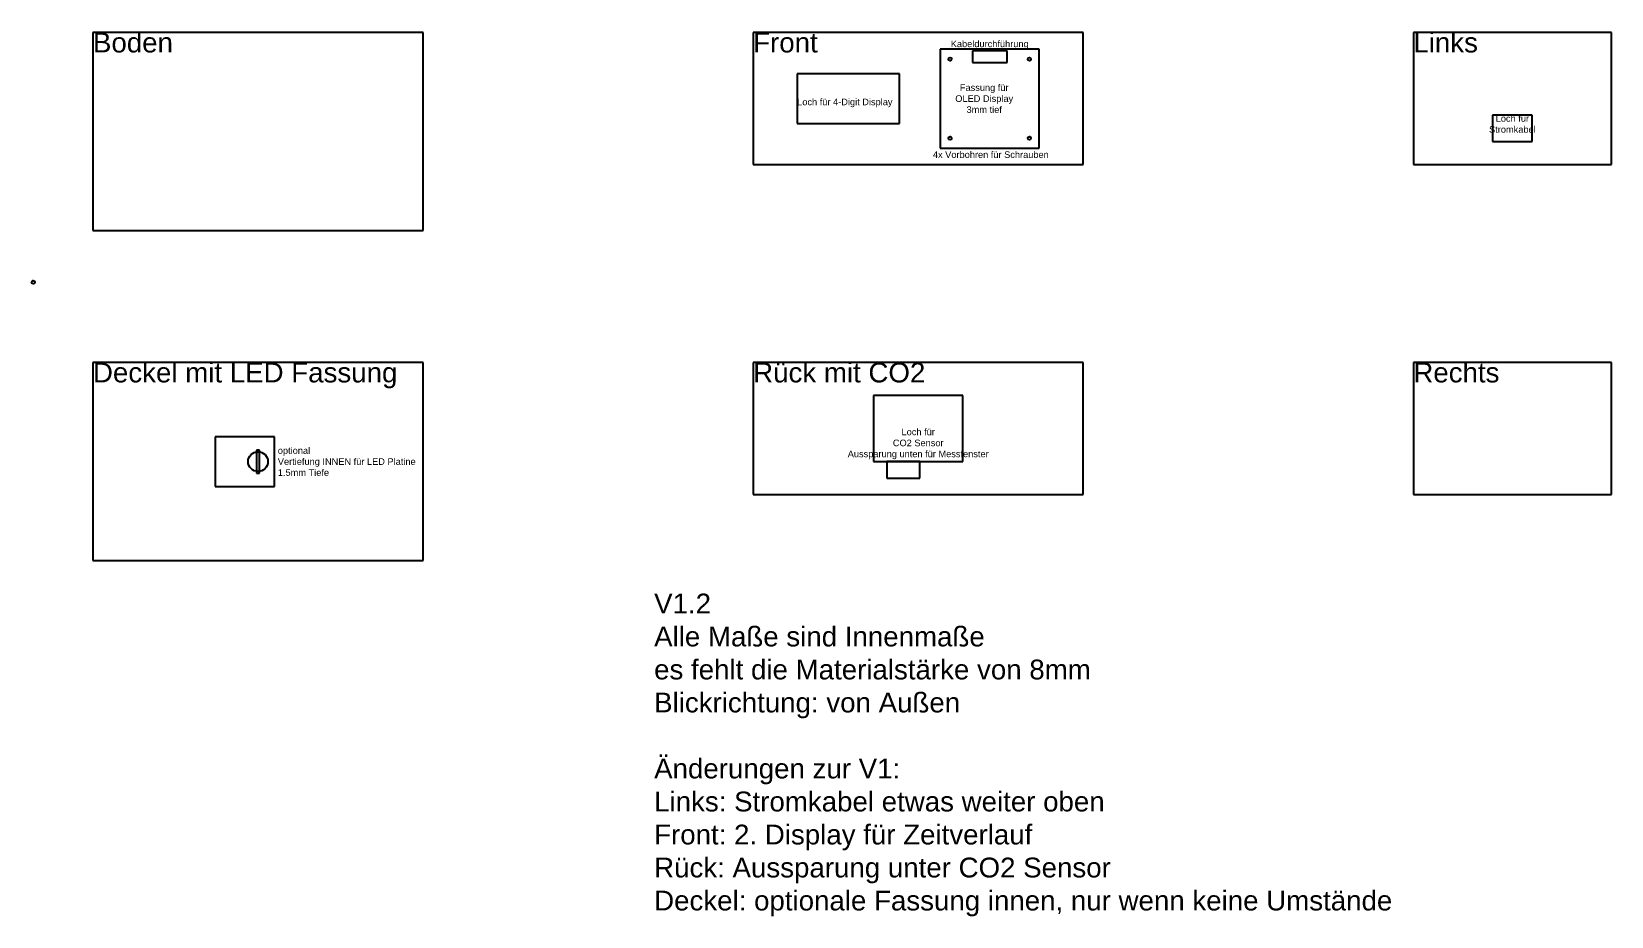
# Model space of a CAD drawing. Header units: millimetres. Extents: x -19 to 460, y -168 to 100.
import ezdxf

# ---------------------------------------------------------------- set-up
doc = ezdxf.new("R2010")
doc.units = ezdxf.units.MM
for name, color, linetype, lineweight, true_color in [('Boden', 7, 'Continuous', 25, 0x000000), ('Deckel', 7, 'Continuous', 25, 0x000000), ('Front', 7, 'Continuous', 25, 0x000000), ('Label', 7, 'Continuous', 25, 0x000000), ('Links', 7, 'Continuous', 25, 0x000000), ('Rechts', 7, 'Continuous', 25, 0x000000), ('Rück', 7, 'Continuous', 25, 0x000000)]:
    doc.layers.add(name, color=color, linetype=linetype, lineweight=lineweight, true_color=true_color)
doc.styles.add('textstyle0', font='')
doc.styles.add('textstyle1', font='')
doc.styles.add('textstyle10', font='')
doc.styles.add('textstyle11', font='')
doc.styles.add('textstyle12', font='')
doc.styles.add('textstyle13', font='')
doc.styles.add('textstyle2', font='')
doc.styles.add('textstyle3', font='')
doc.styles.add('textstyle4', font='')
doc.styles.add('textstyle5', font='')
doc.styles.add('textstyle6', font='')
doc.styles.add('textstyle7', font='')
doc.styles.add('textstyle8', font='')
doc.styles.add('textstyle9', font='')
doc.styles.get('textstyle0').set_extended_font_data('Arial')
doc.styles.get('textstyle1').set_extended_font_data('Arial')
doc.styles.get('textstyle10').set_extended_font_data('Arial')
doc.styles.get('textstyle11').set_extended_font_data('Arial')
doc.styles.get('textstyle12').set_extended_font_data('Arial')
doc.styles.get('textstyle13').set_extended_font_data('Arial')
doc.styles.get('textstyle2').set_extended_font_data('Arial')
doc.styles.get('textstyle3').set_extended_font_data('Arial')
doc.styles.get('textstyle4').set_extended_font_data('Arial')
doc.styles.get('textstyle5').set_extended_font_data('Arial')
doc.styles.get('textstyle6').set_extended_font_data('Arial')
doc.styles.get('textstyle7').set_extended_font_data('Arial')
doc.styles.get('textstyle8').set_extended_font_data('Arial')
doc.styles.get('textstyle9').set_extended_font_data('Arial')

msp = doc.modelspace()

# ---------------------------------------------------------------- linework, layer by layer
at = {"layer": 'Boden'}
for p, q in [((100, 100), (0, 100)), ((0, 100), (0, 40)), ((100, 40), (100, 100)), ((0, 40), (100, 40))]:
    msp.add_line(p, q, dxfattribs=at)
at = {"layer": 'Deckel'}
for p, q in [((100, 0), (0, 0)), ((0, 0), (0, -60)), ((100, -60), (100, 0)), ((55, -22.5), (37, -22.5)), ((37, -22.5), (37, -37.5)), ((55, -37.5), (55, -22.5)), ((37, -37.5), (55, -37.5)), ((0, -60), (100, -60))]:
    msp.add_line(p, q, dxfattribs=at)
msp.add_circle((50, -30), 3, dxfattribs=at)
at = {"layer": 'Front'}
for p, q in [((300, 100), (200, 100)), ((200, 100), (200, 60)), ((300, 60), (300, 100)), ((286.66667, 95), (256.66667, 95)), ((256.66667, 95), (256.66667, 65)), ((276.91667, 94.5), (266.41667, 94.5)), ((266.41667, 94.5), (266.41667, 91)), ((266.41667, 91), (276.91667, 91)), ((276.91667, 91), (276.91667, 94.5)), ((286.66667, 65), (286.66667, 95)), ((244.33333, 87.5), (213.33333, 87.5)), ((213.33333, 87.5), (213.33333, 72.5)), ((244.33333, 72.5), (244.33333, 87.5)), ((213.33333, 72.5), (244.33333, 72.5)), ((256.66667, 65), (286.66667, 65)), ((200, 60), (300, 60))]:
    msp.add_line(p, q, dxfattribs=at)
for centre in [(259.66667, 92), (283.66667, 92), (259.66667, 68), (283.66667, 68), (-18.09193, 24.3674)]:
    msp.add_circle(centre, 0.5, dxfattribs=at)
at = {"layer": 'Links'}
for p, q in [((460, 100), (400, 100)), ((400, 100), (400, 60)), ((460, 60), (460, 100)), ((436, 75), (424, 75)), ((424, 75), (424, 67)), ((436, 67), (436, 75)), ((424, 67), (436, 67)), ((400, 60), (460, 60)), ((50.5, -26.5), (49.5, -26.5)), ((49.5, -26.5), (49.5, -33.5)), ((50.5, -33.5), (50.5, -26.5)), ((49.5, -33.5), (50.5, -33.5))]:
    msp.add_line(p, q, dxfattribs=at)
at = {"layer": 'Rechts'}
for p, q in [((460, 0), (400, 0)), ((400, 0), (400, -40)), ((460, -40), (460, 0)), ((400, -40), (460, -40))]:
    msp.add_line(p, q, dxfattribs=at)
at = {"layer": 'Rück'}
for p, q in [((300, 0), (200, 0)), ((200, 0), (200, -40)), ((300, -40), (300, 0)), ((263.5, -10), (236.5, -10)), ((236.5, -10), (236.5, -30)), ((263.5, -30), (263.5, -10)), ((236.5, -30), (263.5, -30)), ((250.5, -30), (240.5, -30)), ((240.5, -30), (240.5, -35)), ((250.5, -35), (250.5, -30)), ((240.5, -35), (250.5, -35)), ((200, -40), (300, -40))]:
    msp.add_line(p, q, dxfattribs=at)

# ---------------------------------------------------------------- texts
at = {"layer": 'Label'}
for s, insert, char_height, attachment_point, style in [('Boden', (0, 100), 6, 1, 'textstyle2'), ('Front', (200, 100), 6, 1, 'textstyle4'), ('\\H2;Kabeldurchführung', (271.66667, 95), 6, 8, 'textstyle9'), ('Links', (400, 100), 6, 1, 'textstyle0'), ('\\H2;Fassung für\\POLED Display\\P3mm tief', (270, 80), 6, 5, 'textstyle10'), ('Loch für 4-Digit Display', (213.33333, 80), 2, 1, 'textstyle11'), ('Loch für\\PStromkabel', (430, 75), 2, 2, 'textstyle7'), ('\\H2;4x Vorbohren für Schrauben', (272, 62), 6, 8, 'textstyle8'), ('Deckel mit LED Fassung', (0, 0), 6, 1, 'textstyle3'), ('Rück mit CO2', (200, 0), 6, 1, 'textstyle5'), ('Rechts', (400, 0), 6, 1, 'textstyle1'), ('Loch für\\PCO2 Sensor\\PAussparung unten für Messfenster', (250, -20), 2, 2, 'textstyle12'), ('\\H2;optional\\PVertiefung INNEN für LED Platine\\P1.5mm Tiefe', (56, -30), 6, 4, 'textstyle6'), ('V1.2\\PAlle Maße sind Innenmaße\\Pes fehlt die Materialstärke von 8mm\\PBlickrichtung: von Außen\\P\\PÄnderungen zur V1:\\PLinks: Stromkabel etwas weiter oben\\PFront: 2. Display für Zeitverlauf\\PRück: Aussparung unter CO2 Sensor\\PDeckel: optionale Fassung innen, nur wenn keine Umstände', (170, -70), 6, 1, 'textstyle13')]:
    msp.add_mtext(s, dxfattribs=dict(at, insert=insert, char_height=char_height, attachment_point=attachment_point, style=style))

doc.saveas('drawing.dxf')
